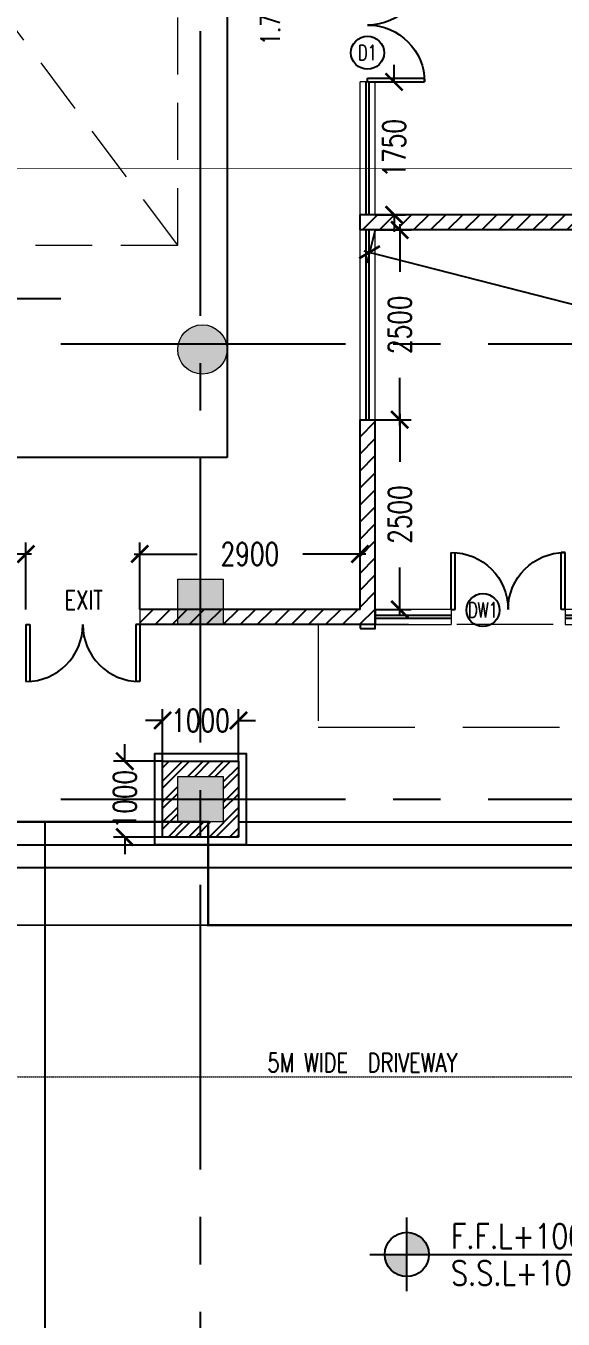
# Model space of a CAD drawing. Header units: millimetres. Extents: x -2076597 to 16308595, y -4402071 to 17875273.
# Drawn here: x -2036348 to -2029273, y -4127682 to -4110642 of the extents above; entities that cross this region are included whole.
import ezdxf
from ezdxf.enums import TextEntityAlignment as Align
from ezdxf.lldxf.tags import DXFTag

# ---------------------------------------------------------------- set-up
doc = ezdxf.new("R2010")
doc.units = ezdxf.units.MM
for name, pattern in [('CENTER2', [1.125, 0.75, -0.125, 0.125, -0.125]), ('DASHDOT', [1, 0.5, -0.25, 0, -0.25]), ('DASHED', [19.05, 12.7, -6.35]), ('DASHED2', [0.375, 0.25, -0.125]), ('Demolished', [4.8, 3.2, -1.6]), ('Overhead', [3.96875, 2.38125, -1.5875])]:
    doc.linetypes.add(name, pattern=pattern)
for name, color, linetype, lineweight in [('A- GLAZING', 5, 'Continuous', 9), ('A- LIGHT LINE', 8, 'Continuous', 9), ('A- REF LINES', 5, 'Continuous', 9), ('A- SHAFT', 8, 'Continuous', 9), ('A-COL HATCH', 252, 'Continuous', 9), ('A-DETL-DEMO', 6, 'Demolished', 9), ('A-DETL-GENF', 92, 'Continuous', 9), ('A-ELEV FINEWALL', 6, 'Continuous', 9), ('S-COL HATCH', 251, 'Continuous', 9), ('S-COLS', 7, 'Continuous', 9), ('S-STRS-MBND', 31, 'Overhead', 9)]:
    doc.layers.add(name, color=color, linetype=linetype, lineweight=lineweight)
for name, color, linetype in [('A- STAIRSCASE', 1, 'Continuous'), ('A-DIMS', 4, 'Continuous'), ('a-door', 1, 'Continuous'), ('A-HIDDEN', 8, 'DASHED2'), ('A-LVL', 4, 'Continuous'), ('A-PARAPET WALL', 4, 'Continuous'), ('A-SCHED', 1, 'Continuous'), ('A-SETBACK', 3, 'Continuous'), ('A-SLAB SINING', 252, 'Continuous'), ('A-TXTROOM', 3, 'Continuous'), ('A-WALL', 2, 'Continuous'), ('A-WALL HATCH', 8, 'Continuous'), ('LA-KERB', 42, 'Continuous'), ('S-GRID', 252, 'CENTER2')]:
    doc.layers.add(name, color=color, linetype=linetype)
doc.styles.add('ROMANS', font='romans.shx', dxfattribs={"width": 0.75})
doc.styles.add('ROMANS-TITLE', font='ROMANS.shx', dxfattribs={"width": 0.8})
tags = doc.linetypes.add('DASHEDX2', pattern=[1.5, 1, -0.5]).pattern_tags.tags
tags[6:7] = [DXFTag(74, 4), DXFTag(75, 0), DXFTag(340, '0'), DXFTag(46, 1.0), DXFTag(50, 0.0), DXFTag(44, 0.0), DXFTag(45, 0.0)]
tags[4:5] = [DXFTag(74, 4), DXFTag(75, 0), DXFTag(340, '0'), DXFTag(46, 1.0), DXFTag(50, 0.0), DXFTag(44, 0.0), DXFTag(45, 0.0)]
tags = doc.linetypes.add('Sheet-A1-BLOCK-12$0$DASHDOT2', pattern=[0.5, 0.25, -0.125, 0, -0.125]).pattern_tags.tags
tags[10:11] = [DXFTag(74, 4), DXFTag(75, 0), DXFTag(340, '0'), DXFTag(46, 1.0), DXFTag(50, 0.0), DXFTag(44, 0.0), DXFTag(45, 0.0)]
tags[8:9] = [DXFTag(74, 4), DXFTag(75, 0), DXFTag(340, '0'), DXFTag(46, 1.0), DXFTag(50, 0.0), DXFTag(44, 0.0), DXFTag(45, 0.0)]
tags[6:7] = [DXFTag(74, 4), DXFTag(75, 0), DXFTag(340, '0'), DXFTag(46, 1.0), DXFTag(50, 0.0), DXFTag(44, 0.0), DXFTag(45, 0.0)]
tags[4:5] = [DXFTag(74, 4), DXFTag(75, 0), DXFTag(340, '0'), DXFTag(46, 1.0), DXFTag(50, 0.0), DXFTag(44, 0.0), DXFTag(45, 0.0)]
doc.dimstyles.new('DIMM-100', dxfattribs={"dimscale": 150, "dimtxt": 2, "dimasz": 1.5, "dimexe": 1, "dimexo": 0, "dimgap": 2, "dimtad": 0, "dimtoh": 1, "dimdec": 0, "dimzin": 0, "dimdsep": 46, "dimtxsty": 'ROMANS', "dimblk": 'ARCHTICK', "dimcen": 1.5, "dimdle": 0.5, "dimclrd": 8, "dimclre": 8, "dimclrt": 256, "dimazin": 0, "dimtfac": 1, "dimtdec": 0, "dimtix": 1, "dimtofl": 0, "dimtmove": 2, "dimatfit": 3, "dimldrblk": 'DOT', "dimfxl": 0, "dimtolj": 1, "dimtzin": 0, "dimarcsym": 0})
pattern_1 = [(45, (-2740619.58, -3104110.72), (-112.253202, 112.253202), [])]

# ---------------------------------------------------------------- blocks, each defined once
blk = doc.blocks.new('Family - ___-240295-0_ ground floor')
at = {"layer": 'A-SETBACK', "linetype": 'DASHDOT', "lineweight": -2, "ltscale": 2000, "const_width": 25}
blk.add_lwpolyline([(76480, 233663), (47866, 236124), (29166, 193452), (70915, 193452)], close=True, dxfattribs=at)
blk = doc.blocks.new('Double-Flush - 1500 2-565315-1_ first floor')
at = {"layer": 'a-door'}
for p, q in [((-750, 850), (-699, 850)), ((-750, 100), (-750, 850)), ((-699, 100), (-699, 850)), ((699, 100), (699, 848)), ((750, 100), (750, 850)), ((-750, 100), (-699, 100)), ((750, 100), (699, 100))]:
    blk.add_line(p, q, dxfattribs=at)
for centre, start, end in [((-750, 100), 0, 90), ((750, 100), 90, 180)]:
    blk.add_arc(centre, 750, start, end, dxfattribs=at)
blk = doc.blocks.new('WINDOW TYPE 2')
for points in [[(874983, -1014470), (875183, -1014470), (875183, -1014420), (874983, -1014420)], [(878683, -1014470), (878883, -1014470), (878883, -1014420), (878683, -1014420)]]:
    blk.add_lwpolyline(points, close=True)
at = {"layer": 'A- GLAZING'}
for p, q in [((876183, -1014220), (875183, -1014220)), ((876183, -1014220), (876183, -1014420)), ((878683, -1014220), (877683, -1014220)), ((877683, -1014220), (877683, -1014420)), ((875183, -1014420), (876183, -1014420)), ((877683, -1014420), (878683, -1014420))]:
    blk.add_line(p, q, dxfattribs=at)
at = {"layer": 'A-PARAPET WALL'}
for p, q in [((876183, -1014300), (875183, -1014300)), ((876183, -1014340), (875183, -1014340)), ((878683, -1014300), (877683, -1014300)), ((878683, -1014340), (877683, -1014340))]:
    blk.add_line(p, q, dxfattribs=at)
at = {"layer": 'A-WALL'}
for p, q in [((875183, -1014220), (875183, -1014420)), ((878683, -1014420), (878683, -1014220))]:
    blk.add_line(p, q, dxfattribs=at)
at = {"layer": 'S-STRS-MBND', "linetype": 'DASHED', "ltscale": 100}
blk.add_lwpolyline([(874433, -1015770), (879433, -1015770), (879433, -1014420), (874433, -1014420)], close=True, dxfattribs=at)
at = {"layer": 'a-door', "xscale": -1}
blk.add_blockref('Double-Flush - 1500 2-565315-1_ first floor', (876933, -1014320), dxfattribs=at)
blk = doc.blocks.new('SOP')
at = {"layer": 'A-SCHED', "color": 8}
blk.add_circle((0, 0), 218, dxfattribs=at)
at = {"layer": 'A-SCHED', "style": 'ROMANS', "width": 0.7}
blk.add_attdef('D2', text='', height=200, dxfattribs=at).set_placement((0, 0), align=Align.MIDDLE_CENTER)
blk = doc.blocks.new('_ArchTick')
at = {"color": 0, "linetype": 'ByBlock', "const_width": 0.15}
blk.add_lwpolyline([(-0.5, -0.5), (0.5, 0.5)], dxfattribs=at)
blk = doc.blocks.new('*D416')
at = {"layer": 'A-DIMS', "color": 8, "lineweight": -2, "transparency": 16777216}
for p, q in [((-2031425, -4113256), (-2031425, -4113885)), ((-2031748, -4113331), (-2031275, -4113331)), ((-2031425, -4115906), (-2031425, -4115278)), ((-2031748, -4115831), (-2031275, -4115831))]:
    blk.add_line(p, q, dxfattribs=at)
at = {"layer": 'Defpoints', "color": 0, "transparency": 16777216}
for p in [(-2031748, -4113331), (-2031425, -4113331), (-2031748, -4115831)]:
    blk.add_point(p, dxfattribs=at)
at = {"layer": 'A-DIMS', "color": 8, "lineweight": -2, "transparency": 16777216, "xscale": 225, "yscale": 225, "zscale": 225}
for p, rotation in [((-2031425, -4113331), 90), ((-2031425, -4115831), 270)]:
    blk.add_blockref('_ArchTick', p, dxfattribs=dict(at, rotation=rotation))
at = {"layer": 'A-DIMS', "transparency": 16777216, "insert": (-2031425, -4114581), "char_height": 300, "attachment_point": 5, "rotation": 90, "style": 'ROMANS'}
blk.add_mtext('\\A1;2500', dxfattribs=at)
blk = doc.blocks.new('_Dot')
at = {"color": 0, "linetype": 'ByBlock', "lineweight": -2}
blk.add_line((-0.5, 0), (-1, 0), dxfattribs=at)
at = {"color": 0, "linetype": 'ByBlock', "const_width": 0.5}
blk.add_lwpolyline([(-0.25, 0, 1), (0.25, 0, 1)], format="xyb", close=True, dxfattribs=at)
blk = doc.blocks.new('*D417')
at = {"layer": 'A-DIMS', "color": 8, "lineweight": -2, "transparency": 16777216}
for p, q in [((-2031748, -4115831), (-2031275, -4115831)), ((-2031425, -4115756), (-2031425, -4116385)), ((-2031425, -4118406), (-2031425, -4117778)), ((-2031748, -4118331), (-2031275, -4118331))]:
    blk.add_line(p, q, dxfattribs=at)
at = {"layer": 'Defpoints', "color": 0, "transparency": 16777216}
for p in [(-2031748, -4115831), (-2031748, -4118331), (-2031425, -4118331)]:
    blk.add_point(p, dxfattribs=at)
at = {"layer": 'A-DIMS', "color": 8, "lineweight": -2, "transparency": 16777216, "xscale": 225, "yscale": 225, "zscale": 225}
for p, rotation in [((-2031425, -4115831), 90), ((-2031425, -4118331), 270)]:
    blk.add_blockref('_ArchTick', p, dxfattribs=dict(at, rotation=rotation))
at = {"layer": 'A-DIMS', "transparency": 16777216, "insert": (-2031425, -4117081), "char_height": 300, "attachment_point": 5, "rotation": 90, "style": 'ROMANS'}
blk.add_mtext('\\A1;2500', dxfattribs=at)
blk = doc.blocks.new('*D418')
at = {"layer": 'A-DIMS', "color": 8, "lineweight": -2, "transparency": 16777216}
for p, q in [((-2031748, -4113331), (-2031860, -4113771)), ((-2031896, -4113607), (-2028553, -4114461)), ((-2023850, -4115664), (-2027193, -4114809)), ((-2023848, -4115351), (-2023960, -4115791))]:
    blk.add_line(p, q, dxfattribs=at)
at = {"layer": 'Defpoints', "color": 0, "transparency": 16777216}
for p in [(-2031748, -4113331), (-2023848, -4115351), (-2023923, -4115645)]:
    blk.add_point(p, dxfattribs=at)
at = {"layer": 'A-DIMS', "color": 8, "lineweight": -2, "transparency": 16777216, "xscale": 225, "yscale": 225, "zscale": 225}
for p, rotation in [((-2031823, -4113625), 165.6570004136657), ((-2023923, -4115645), 345.6570004136656)]:
    blk.add_blockref('_ArchTick', p, dxfattribs=dict(at, rotation=rotation))
at = {"layer": 'A-DIMS', "transparency": 16777216, "insert": (-2027873, -4114635), "char_height": 300, "attachment_point": 5, "rotation": 345.657, "style": 'ROMANS'}
blk.add_mtext('\\A1;8154', dxfattribs=at)
blk = doc.blocks.new('COLUMN 1')
at = {"layer": 'A-COL HATCH'}
for points in [[(702586.2, -1022774.1), (701986.2, -1022774.1), (701986.2, -1022174.1), (702586.2, -1022174.1)], [(702586.2, -1025374.1), (701986.2, -1025374.1), (701986.2, -1024774.1), (702586.2, -1024774.1)]]:
    blk.add_hatch(color=256, dxfattribs=at).paths.add_polyline_path(points)
at = {"layer": 'S-COL HATCH'}
h = blk.add_hatch(color=256, dxfattribs=at)
edge = h.paths.add_edge_path()
edge.add_arc((702311.2, -1019149.1), 325, 0, 360)
for points in [[(702586.2, -1022774.1), (701986.2, -1022774.1), (701986.2, -1022174.1), (702586.2, -1022174.1)], [(702586.2, -1025374.1), (701986.2, -1025374.1), (701986.2, -1024774.1), (702586.2, -1024774.1)]]:
    blk.add_hatch(color=256, dxfattribs=at).paths.add_polyline_path(points)
at = {"layer": 'S-COLS'}
for points in [[(702586.2, -1022774.1), (701986.2, -1022774.1), (701986.2, -1022174.1), (702586.2, -1022174.1)], [(702586.2, -1022774.1), (701986.2, -1022774.1), (701986.2, -1022174.1), (702586.2, -1022174.1)], [(702586.2, -1025374.1), (701986.2, -1025374.1), (701986.2, -1024774.1), (702586.2, -1024774.1)], [(702586.2, -1025374.1), (701986.2, -1025374.1), (701986.2, -1024774.1), (702586.2, -1024774.1)]]:
    blk.add_lwpolyline(points, close=True, dxfattribs=at)
blk.add_circle((702311.2, -1019149.1), 325, dxfattribs=at)
at = {"layer": 'S-GRID', "ltscale": 5000}
for p, q in [((702286.2, -1035578.8), (702286.2, -974750.2)), ((661071.4, -1019074.1), (726350.7, -1019074.1)), ((661071.4, -1025074.1), (726350.7, -1025074.1))]:
    blk.add_line(p, q, dxfattribs=at)
blk = doc.blocks.new('LVL-P')
at = {"layer": 'A-LVL', "ltscale": 800}
h = blk.add_hatch(color=56, dxfattribs=at)
h.paths.add_polyline_path([(0, 0), (225, 0, 0.414214), (0, 225)])
h.paths.add_polyline_path([(0, -225), (0, 0), (-225, 0, 0.414214)])
at = {"layer": 'A-LVL'}
for p, q in [((0, -375), (0, 375)), ((-375, 0), (375, 0))]:
    blk.add_line(p, q, dxfattribs=at)
at = {"layer": 'A-LVL', "ltscale": 800}
blk.add_line((0, 0), (2777, 0), dxfattribs=at)
blk.add_line((0, 0), (2777, 0), dxfattribs=at)
at = {"layer": 'A-LVL'}
blk.add_circle((0, 0), 225, dxfattribs=at)
at = {"layer": 'A-LVL', "ltscale": 800, "style": 'ROMANS-TITLE', "width": 0.8}
for tag, p in [('FLOOR-LEVEL-FFL', (450, 150)), ('FLOOR-LEVEL-SSL', (450, -450))]:
    blk.add_attdef(tag, p, '', height=300, dxfattribs=at)
blk = doc.blocks.new('*D473')
at = {"layer": 'A-DIMS', "color": 8, "lineweight": -2, "transparency": 16777216}
for p, q in [((-2031499, -4111381), (-2031499, -4111156)), ((-2031748, -4111381), (-2031349, -4111381)), ((-2031748, -4113131), (-2031349, -4113131)), ((-2031499, -4113131), (-2031499, -4113356))]:
    blk.add_line(p, q, dxfattribs=at)
at = {"layer": 'Defpoints', "color": 0, "transparency": 16777216}
for p in [(-2031748, -4111381), (-2031499, -4111381), (-2031748, -4113131)]:
    blk.add_point(p, dxfattribs=at)
at = {"layer": 'A-DIMS', "color": 8, "lineweight": -2, "transparency": 16777216, "xscale": 225, "yscale": 225, "zscale": 225}
for p, rotation in [((-2031499, -4111381), 270), ((-2031499, -4113131), 90)]:
    blk.add_blockref('_ArchTick', p, dxfattribs=dict(at, rotation=rotation))
at = {"layer": 'A-DIMS', "transparency": 16777216, "insert": (-2031499, -4112256), "char_height": 300, "attachment_point": 5, "rotation": 90, "style": 'ROMANS'}
blk.add_mtext('\\A1;1750', dxfattribs=at)
blk = doc.blocks.new('*D436')
at = {"layer": 'A-DIMS', "color": 8, "lineweight": -2, "transparency": 16777216}
for p, q in [((-2034548, -4120331), (-2034548, -4119644)), ((-2033548, -4120331), (-2033548, -4119644)), ((-2034548, -4119794), (-2034773, -4119794)), ((-2033548, -4119794), (-2033323, -4119794))]:
    blk.add_line(p, q, dxfattribs=at)
at = {"layer": 'Defpoints', "color": 0, "transparency": 16777216}
for p in [(-2034548, -4119794), (-2034548, -4120331), (-2033548, -4120331)]:
    blk.add_point(p, dxfattribs=at)
at = {"layer": 'A-DIMS', "color": 8, "lineweight": -2, "transparency": 16777216, "xscale": 225, "yscale": 225, "zscale": 225}
blk.add_blockref('_ArchTick', (-2034548, -4119794), dxfattribs=at)
at = {"layer": 'A-DIMS', "color": 8, "lineweight": -2, "transparency": 16777216, "xscale": 225, "yscale": 225, "zscale": 225, "rotation": 180}
blk.add_blockref('_ArchTick', (-2033548, -4119794), dxfattribs=at)
at = {"layer": 'A-DIMS', "transparency": 16777216, "insert": (-2034048, -4119794), "char_height": 300, "attachment_point": 5, "style": 'ROMANS'}
blk.add_mtext('\\A1;1000', dxfattribs=at)
blk = doc.blocks.new('*D437')
at = {"layer": 'A-DIMS', "color": 8, "lineweight": -2, "transparency": 16777216}
for p, q in [((-2035046, -4120331), (-2035046, -4120106)), ((-2034548, -4120331), (-2035196, -4120331)), ((-2034548, -4121331), (-2035196, -4121331)), ((-2035046, -4121331), (-2035046, -4121556))]:
    blk.add_line(p, q, dxfattribs=at)
at = {"layer": 'Defpoints', "color": 0, "transparency": 16777216}
for p in [(-2034548, -4120331), (-2035046, -4121331), (-2034548, -4121331)]:
    blk.add_point(p, dxfattribs=at)
at = {"layer": 'A-DIMS', "color": 8, "lineweight": -2, "transparency": 16777216, "xscale": 225, "yscale": 225, "zscale": 225}
for p, rotation in [((-2035046, -4120331), 270), ((-2035046, -4121331), 90)]:
    blk.add_blockref('_ArchTick', p, dxfattribs=dict(at, rotation=rotation))
at = {"layer": 'A-DIMS', "transparency": 16777216, "insert": (-2035046, -4120831), "char_height": 300, "attachment_point": 5, "rotation": 90, "style": 'ROMANS'}
blk.add_mtext('\\A1;1000', dxfattribs=at)
blk = doc.blocks.new('*D440')
at = {"layer": 'A-DIMS', "color": 8, "lineweight": -2, "transparency": 16777216}
for p, q in [((-2034848, -4118331), (-2034848, -4117451)), ((-2031948, -4118331), (-2031948, -4117451)), ((-2034923, -4117601), (-2034094, -4117601)), ((-2031873, -4117601), (-2032701, -4117601))]:
    blk.add_line(p, q, dxfattribs=at)
at = {"layer": 'Defpoints', "color": 0, "transparency": 16777216}
for p in [(-2034848, -4117601), (-2034848, -4118331), (-2031948, -4118331)]:
    blk.add_point(p, dxfattribs=at)
at = {"layer": 'A-DIMS', "color": 8, "lineweight": -2, "transparency": 16777216, "xscale": 225, "yscale": 225, "zscale": 225, "rotation": 180}
blk.add_blockref('_ArchTick', (-2034848, -4117601), dxfattribs=at)
at = {"layer": 'A-DIMS', "color": 8, "lineweight": -2, "transparency": 16777216, "xscale": 225, "yscale": 225, "zscale": 225}
blk.add_blockref('_ArchTick', (-2031948, -4117601), dxfattribs=at)
at = {"layer": 'A-DIMS', "transparency": 16777216, "insert": (-2033398, -4117601), "char_height": 300, "attachment_point": 5, "style": 'ROMANS'}
blk.add_mtext('\\A1;2900', dxfattribs=at)
blk = doc.blocks.new('*D441')
at = {"layer": 'A-DIMS', "color": 8, "lineweight": -2, "transparency": 16777216}
for p, q in [((-2039848, -4118331), (-2039848, -4117451)), ((-2036348, -4118331), (-2036348, -4117451)), ((-2039923, -4117601), (-2038794, -4117601)), ((-2036273, -4117601), (-2037401, -4117601))]:
    blk.add_line(p, q, dxfattribs=at)
at = {"layer": 'Defpoints', "color": 0, "transparency": 16777216}
for p in [(-2039848, -4117601), (-2039848, -4118331), (-2036348, -4118331)]:
    blk.add_point(p, dxfattribs=at)
at = {"layer": 'A-DIMS', "color": 8, "lineweight": -2, "transparency": 16777216, "xscale": 225, "yscale": 225, "zscale": 225, "rotation": 180}
blk.add_blockref('_ArchTick', (-2039848, -4117601), dxfattribs=at)
at = {"layer": 'A-DIMS', "color": 8, "lineweight": -2, "transparency": 16777216, "xscale": 225, "yscale": 225, "zscale": 225}
blk.add_blockref('_ArchTick', (-2036348, -4117601), dxfattribs=at)
at = {"layer": 'A-DIMS', "transparency": 16777216, "insert": (-2038098, -4117601), "char_height": 300, "attachment_point": 5, "style": 'ROMANS'}
blk.add_mtext('\\A1;3500', dxfattribs=at)
blk = doc.blocks.new('SEC LINES')
at = {"layer": 'A-ELEV FINEWALL', "color": 7, "linetype": 'Sheet-A1-BLOCK-12$0$DASHDOT2', "ltscale": 4000, "const_width": 10}
blk.add_lwpolyline([(-3817613, -18368005), (-3871757, -18368005)], dxfattribs=at)

msp = doc.modelspace()

# ---------------------------------------------------------------- hatches: boundary and pattern name
at = {"layer": 'A-SLAB SINING'}
h = msp.add_hatch(dxfattribs=at)
h.set_pattern_fill('ANSI32', color=256, scale=20)
h.set_pattern_definition([(45, (1818300.65, 14255482.13), (-134.7038418, 134.7038418), []), (45, (1818390.46, 14255482.13), (-134.7038418, 134.7038418), [])])
h.paths.add_polyline_path([(-2033747.9, -4121131), (-2034347.9, -4121131), (-2034347.9, -4120531), (-2033747.9, -4120531)], flags=16)
h.paths.add_polyline_path([(-2033547.9, -4121331.1), (-2034547.9, -4121331.1), (-2034547.9, -4120331.2), (-2033547.9, -4120331.2)])
at = {"layer": 'A-WALL HATCH'}
h = msp.add_hatch(dxfattribs=at)
h.set_pattern_fill('ANSI31', color=256, scale=50)
h.set_pattern_definition(pattern_1)
h.paths.add_polyline_path([(-2023647.9, -4107031.1), (-2023847.9, -4107031.1), (-2023847.9, -4107931.1), (-2023947.9, -4107931.1), (-2023947.9, -4108131.1), (-2023847.9, -4108131.1), (-2023847.9, -4113131.1), (-2023947.9, -4113131.1), (-2023947.9, -4113331.1), (-2023847.9, -4113331.1), (-2023847.9, -4114531.1), (-2023647.9, -4114531.1)])
h.paths.add_polyline_path([(-2023947.9, -4107931.1), (-2031947.9, -4107931.1), (-2031947.9, -4108131.1), (-2023947.9, -4108131.1)])
h.paths.add_polyline_path([(-2023947.9, -4113131.1), (-2031947.9, -4113131.1), (-2031947.9, -4113331.1), (-2023947.9, -4113331.1)])
h = msp.add_hatch(dxfattribs=at)
h.set_pattern_fill('ANSI31', color=256, scale=50)
h.set_pattern_definition(pattern_1)
h.paths.add_polyline_path([(-2025422.9, -4118331.1), (-2028247.9, -4118331.1), (-2028247.9, -4118531.1), (-2028047.9, -4118531.1), (-2027497.9, -4118531.1), (-2025422.9, -4118531.1)])
h.paths.add_polyline_path([(-2031747.9, -4115831.5), (-2031947.9, -4115831.5), (-2031947.9, -4118331.1), (-2034847.9, -4118331.1), (-2034847.9, -4118531.1), (-2031747.9, -4118531.1)])
h.paths.add_polyline_path([(-2041347.9, -4118331.1), (-2044247.9, -4118331.1), (-2044247.9, -4115831.1), (-2044447.9, -4115831.1), (-2044447.9, -4115831.5), (-2044447.9, -4118531.1), (-2041347.9, -4118531.1)])

# ---------------------------------------------------------------- linework, layer by layer
at = {"layer": 'A- GLAZING'}
for p, q in [((-2031947.9, -4113131.1), (-2031947.9, -4111381.1)), ((-2031747.9, -4111381.1), (-2031947.9, -4111381.1)), ((-2031747.9, -4113131.1), (-2031747.9, -4111381.1)), ((-2031947.9, -4115831.5), (-2031947.9, -4113331.1)), ((-2031747.9, -4115831.5), (-2031747.9, -4113331.1))]:
    msp.add_line(p, q, dxfattribs=at)
at = {"layer": 'A- LIGHT LINE'}
msp.add_line((-2023947.9, -4122491.2), (-2065630.4, -4122491.2), dxfattribs=at)
at = {"layer": 'A- SHAFT', "linetype": 'DASHED2', "ltscale": 3000}
msp.add_line((-2034347.9, -4113531.1), (-2041847.9, -4103531.1), dxfattribs=at)
msp.add_lwpolyline([(-2041847.9, -4103531.1), (-2041847.9, -4113531.1), (-2034347.9, -4113531.1), (-2034347.9, -4103531.1)], dxfattribs=at)
at = {"layer": 'A- STAIRSCASE'}
for p, q in [((-2041647.9, -4121131.1), (-2034547.9, -4121131.1)), ((-2033547.9, -4121131.1), (-2026447.9, -4121131.1)), ((-2055110.4, -4121431.1), (-2023701.1, -4121431.1)), ((-2055420.4, -4121731.1), (-2023742.7, -4121731.1))]:
    msp.add_line(p, q, dxfattribs=at)
at = {"layer": 'A- STAIRSCASE', "linetype": 'DASHEDX2', "ltscale": 500}
msp.add_lwpolyline([(-2033447.9, -4121431.1), (-2034647.9, -4121431.1), (-2034647.9, -4120231.2), (-2033447.9, -4120231.2)], close=True, dxfattribs=at)
at = {"layer": 'A-DETL-DEMO', "color": 1, "ltscale": 1.1}
msp.add_line((-2061216.8, -4124488), (-2024747.1, -4124491.2), dxfattribs=at)
at = {"layer": 'A-HIDDEN', "color": 1, "linetype": 'DASHED2', "ltscale": 5000, "const_width": 30}
msp.add_lwpolyline([(-2014886.8, -4086921.6), (-2016078.4, -4095531.1), (-2019914.6, -4095531.1), (-2019956.1, -4095831.1), (-2021447.9, -4095831.1), (-2021447.9, -4104431.1), (-2021146.4, -4104431.1), (-2023423.1, -4120881.1), (-2025647.9, -4120881.1), (-2025647.9, -4121131.1), (-2026047.9, -4121131.1), (-2026047.9, -4122491.1), (-2033947.9, -4122491.1), (-2033947.9, -4121131.1), (-2063548.1, -4121131.1), (-2063548.1, -4118445.1, -0.1036221), (-2063295.8, -4117241), (-2053559.5, -4094649.3), (-2057085.7, -4093104), (-2052386.7, -4082381.1)], format="xyb", dxfattribs=at)
at = {"layer": 'A-PARAPET WALL'}
for p, q in [((-2031867.9, -4113131.1), (-2031867.9, -4111381.1)), ((-2031827.9, -4113131.1), (-2031827.9, -4111381.1)), ((-2031867.9, -4115831.5), (-2031867.9, -4113331.1)), ((-2031827.9, -4115831.5), (-2031827.9, -4113331.1))]:
    msp.add_line(p, q, dxfattribs=at)
msp.add_lwpolyline([(-2033697.9, -4116331.1), (-2042497.9, -4116331.1), (-2042497.9, -4100931.1), (-2033697.9, -4100931.1)], close=True, dxfattribs=at)
at = {"layer": 'A-WALL'}
for p, q in [((-2031947.9, -4113331.1), (-2031947.9, -4113131.1)), ((-2023847.9, -4113131.1), (-2031947.9, -4113131.1)), ((-2023847.9, -4113331.1), (-2031947.9, -4113331.1)), ((-2031947.9, -4118331.1), (-2031947.9, -4115831.5)), ((-2031947.9, -4115831.5), (-2031747.9, -4115831.5)), ((-2031747.9, -4118531.1), (-2031747.9, -4115831.5)), ((-2031947.9, -4118331.1), (-2034847.9, -4118331.1)), ((-2031747.9, -4118531.1), (-2034847.9, -4118531.1))]:
    msp.add_line(p, q, dxfattribs=at)
at = {"layer": 'A-WALL', "lineweight": 18}
msp.add_line((-2034847.9, -4118331.1), (-2034847.9, -4118531.1), dxfattribs=at)
at = {"layer": 'A-WALL'}
msp.add_lwpolyline([(-2033547.9, -4121331.1), (-2034547.9, -4121331.1), (-2034547.9, -4120331.2), (-2033547.9, -4120331.2)], close=True, dxfattribs=at)
at = {"layer": 'LA-KERB'}
msp.add_line((-2036100.4, -4121131.2), (-2036100.4, -4132485.1), dxfattribs=at)

# ---------------------------------------------------------------- block references
at = {"layer": 'A- REF LINES'}
msp.add_blockref('SEC LINES', (1802100.7, 14255482.1), dxfattribs=at)
at = {"layer": 'A- STAIRSCASE', "linetype": 'DASHEDX2', "ltscale": 500}
msp.add_blockref('COLUMN 1', (-2736334, -3095757), dxfattribs=at)
at = {"layer": 'A- STAIRSCASE'}
msp.add_blockref('WINDOW TYPE 2', (-2906930.4, -3104110.6), dxfattribs=at)
at = {"layer": 'A-DETL-GENF', "color": 8}
msp.add_blockref('Family - ___-240295-0_ ground floor', (-2094762.5, -4315943.5), dxfattribs=at)
at = {"layer": 'a-door', "xscale": -1, "rotation": 270}
msp.add_blockref('Double-Flush - 1500 2-565315-1_ first floor', (-2031947.9, -4110631.1), dxfattribs=at)
at = {"layer": 'a-door', "rotation": 180}
msp.add_blockref('Double-Flush - 1500 2-565315-1_ first floor', (-2035597.9, -4118431.1), dxfattribs=at)
at = {"layer": 'A-LVL'}
ref = msp.add_blockref('LVL-P', (-2039482.8, -4114235.4), dxfattribs=dict(at, xscale=1.294620453310536, yscale=1.294620453310536, zscale=1.294620453310536))
ref.add_attrib('FLOOR-LEVEL-FFL', 'F.F.L+100.95', (-2038900.3, -4114156.1), dxfattribs={"ltscale": 800, "height": 323.655, "style": 'ROMANS-TITLE', "width": 0.8})
ref.add_attrib('FLOOR-LEVEL-SSL', 'S.S.L+100.90', (-2038900.3, -4114642.6), dxfattribs={"ltscale": 800, "height": 323.655, "style": 'ROMANS-TITLE', "width": 0.8})
ref = msp.add_blockref('LVL-P', (-2031331.5, -4126828.8), dxfattribs=dict(at, xscale=1.294620453310536, yscale=1.294620453310536, zscale=1.294620453310536))
ref.add_attrib('FLOOR-LEVEL-FFL', 'F.F.L+100.45', (-2030748.9, -4126749.4), dxfattribs={"ltscale": 800, "height": 323.655, "style": 'ROMANS-TITLE', "width": 0.8})
ref.add_attrib('FLOOR-LEVEL-SSL', 'S.S.L+100.25', (-2030748.9, -4127236), dxfattribs={"ltscale": 800, "height": 323.655, "style": 'ROMANS-TITLE', "width": 0.8})
at = {"layer": 'A-SCHED'}
for p, values in [((-2031850, -4110996.4), {'D2': 'D1'}), ((-2030329, -4118339.4), {'D2': 'DW1'})]:
    msp.add_blockref('SOP', p, dxfattribs=at).add_auto_attribs(values)

# ---------------------------------------------------------------- texts
at = {"layer": 'A-TXTROOM', "insert": (-2033252.9, -4110895.6, 0), "char_height": 250.282, "width": 3684.893, "attachment_point": 1, "rotation": 90, "style": 'ROMANS'}
msp.add_mtext('1.75M WIDE CORRIDOR', dxfattribs=at)
at = {"layer": 'A-TXTROOM', "attachment_point": 1, "style": 'ROMANS'}
for s, insert, char_height, width in [('EXIT', (-2035840.4, -4118083.4), 250.28, 3684.893), ('5M WIDE  DRIVEWAY', (-2033167.6, -4124176.8, 0), 250.282, 6241.333)]:
    msp.add_mtext(s, dxfattribs=dict(at, insert=insert, char_height=char_height, width=width))

# ---------------------------------------------------------------- dimensions: what is measured, and where the dimension line sits
at = {"layer": 'A-DIMS'}
for p1, p2, distance, picture, middle in [((-2031747.9, -4113131.1), (-2031747.9, -4111381.1), -248.4, '*D473', (-2031499.4, -4112256.1)), ((-2031747.9, -4115831.5), (-2031747.9, -4113331.1), -323.3, '*D416', (-2031424.6, -4114581.3)), ((-2031747.9, -4113331.1), (-2023847.9, -4115351.1), -303.6, '*D418', (-2027873.1, -4114635.3)), ((-2031747.9, -4115831.5), (-2031747.9, -4118331.1), 323.3, '*D417', (-2031424.6, -4117081.3))]:
    dim = msp.add_aligned_dim(p1=p1, p2=p2, distance=distance, dimstyle='DIMM-100', dxfattribs=at)
    dim.commit()
    dim.dimension.update_dxf_attribs({"geometry": picture, "text_midpoint": middle})
for base, p1, p2, picture, middle in [((-2039847.9, -4117600.9), (-2036347.9, -4118331.1), (-2039847.9, -4118331.1), '*D441', (-2038097.9, -4117600.9)), ((-2034847.9, -4117600.9), (-2031947.9, -4118331.1), (-2034847.9, -4118331.1), '*D440', (-2033397.9, -4117600.9)), ((-2034547.9, -4119794.4), (-2033547.9, -4120331.2), (-2034547.9, -4120331.2), '*D436', (-2034047.9, -4119794.4))]:
    dim = msp.add_linear_dim(base=base, p1=p1, p2=p2, dimstyle='DIMM-100', dxfattribs=at)
    dim.commit()
    dim.dimension.update_dxf_attribs({"geometry": picture, "text_midpoint": middle})
dim = msp.add_linear_dim(base=(-2035045.9, -4121331.1), p1=(-2034547.9, -4120331.2), p2=(-2034547.9, -4121331.1), angle=90, dimstyle='DIMM-100', dxfattribs=at)
dim.commit()
dim.dimension.update_dxf_attribs({"geometry": '*D437', "text_midpoint": (-2035045.9, -4120831.1)})

doc.saveas('drawing.dxf')
